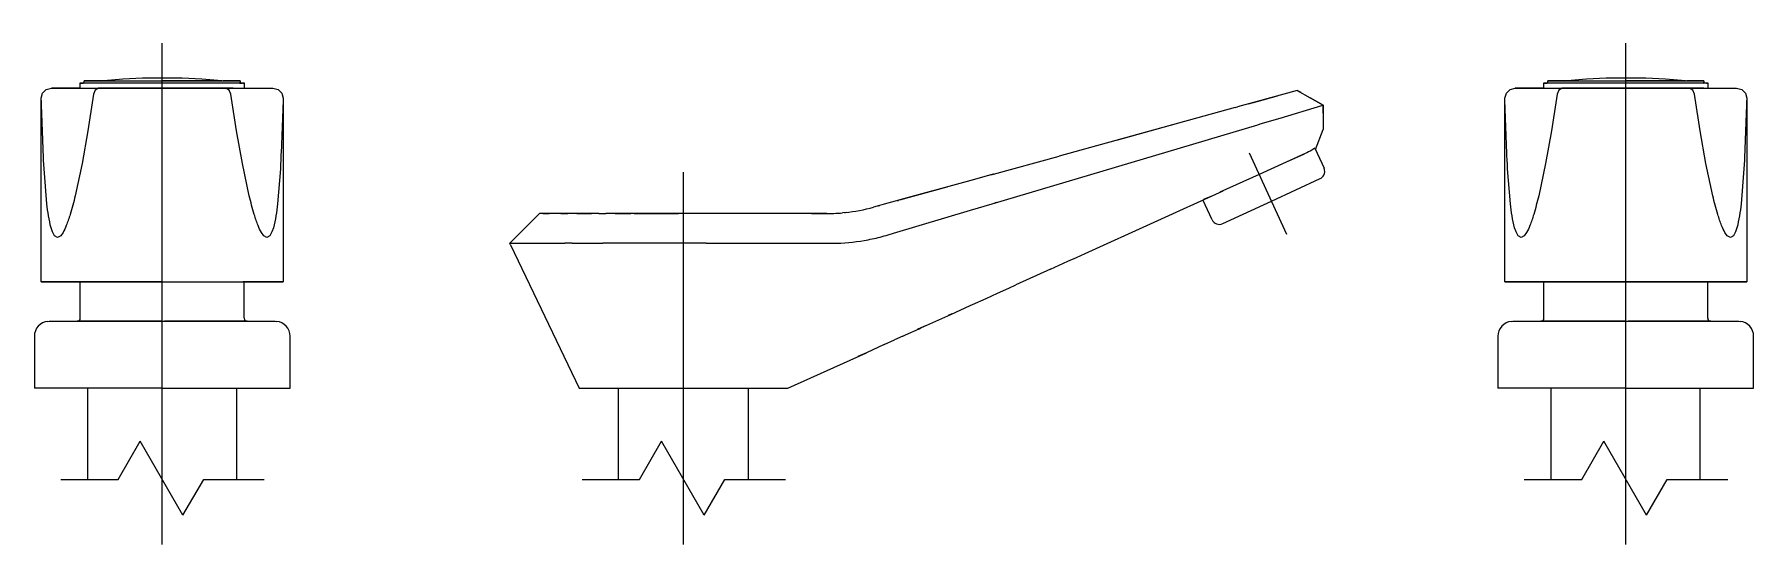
# Model space of a CAD drawing. Extents: x 68.279 to 68.622, y 62.044 to 62.146.
import ezdxf

# ---------------------------------------------------------------- set-up
doc = ezdxf.new("R2010")
doc.units = 0
doc.header["$LTSCALE"] = 0.2
doc.header["$MEASUREMENT"] = 0
doc.linetypes.add('AXES', pattern=[0.54, 0.3, -0.08, 0.08, -0.08])
doc.linetypes.add('CONTINU', pattern=[0])
doc.layers.get('0').update_dxf_attribs({"linetype": 'CONTINUOUS'})
doc.layers.add('DECA_EIXOS', color=5, linetype='AXES')

msp = doc.modelspace()

# ---------------------------------------------------------------- linework, layer by layer
at = {"linetype": 'CONTINU'}
for points in [[(68.30413, 62.13731), (68.30021, 62.13725), (68.29628, 62.13707), (68.29247, 62.13676)], [(68.31603, 62.13676), (68.31207, 62.13706), (68.3081, 62.13725), (68.30413, 62.13731)], [(68.59609, 62.13731), (68.59216, 62.13725), (68.58824, 62.13707), (68.58443, 62.13676)], [(68.60799, 62.13676), (68.60403, 62.13706), (68.60006, 62.13725), (68.59609, 62.13731)], [(68.28001, 62.1333), (68.28028, 62.13429), (68.28101, 62.13501), (68.28208, 62.13528)], [(68.28208, 62.13528), (68.28978, 62.13528)], [(68.28208, 62.13528), (68.28858, 62.13528)], [(68.28773, 62.13528), (68.28208, 62.13528)], [(68.28858, 62.13627), (68.2877, 62.13627)], [(68.2877, 62.13627), (68.28773, 62.13528)], [(68.2877, 62.13627), (68.28845, 62.13627)], [(68.30413, 62.13627), (68.2877, 62.13627)], [(68.28773, 62.13528), (68.30414, 62.13528)], [(68.28858, 62.13627), (68.28858, 62.13676)], [(68.29247, 62.13676), (68.28858, 62.13676)], [(68.28858, 62.13676), (68.30413, 62.13676)], [(68.28858, 62.13528), (68.30414, 62.13528)], [(68.29001, 62.13528), (68.29095, 62.13528)], [(68.29144, 62.13528), (68.29078, 62.13488), (68.29043, 62.1341), (68.29032, 62.13322)], [(68.29182, 62.13528), (68.29144, 62.13528)], [(68.30414, 62.13528), (68.29144, 62.13528)], [(68.30414, 62.13528), (68.29182, 62.13528)], [(68.30413, 62.13676), (68.31969, 62.13676)], [(68.31603, 62.13676), (68.30413, 62.13676)], [(68.32057, 62.13627), (68.30413, 62.13627)], [(68.31683, 62.13528), (68.30414, 62.13528)], [(68.30414, 62.13528), (68.31645, 62.13528)], [(68.30414, 62.13528), (68.31969, 62.13528)], [(68.31969, 62.13676), (68.31628, 62.13676)], [(68.31645, 62.13528), (68.31826, 62.13528)], [(68.31645, 62.13528), (68.31683, 62.13528)], [(68.31795, 62.13322), (68.31784, 62.1341), (68.31749, 62.13488), (68.31683, 62.13528)], [(68.31826, 62.13528), (68.31683, 62.13528)], [(68.31826, 62.13528), (68.31697, 62.13519)], [(68.31826, 62.13528), (68.32619, 62.13528)], [(68.31969, 62.13676), (68.31961, 62.13627)], [(68.32057, 62.13627), (68.31961, 62.13627)], [(68.31961, 62.13627), (68.32006, 62.13627)], [(68.31969, 62.13676), (68.31969, 62.13648)], [(68.31969, 62.13528), (68.32619, 62.13528)], [(68.32022, 62.13627), (68.32036, 62.13627)], [(68.32057, 62.13528), (68.32057, 62.13627)], [(68.32619, 62.13528), (68.32726, 62.13501), (68.32799, 62.13429), (68.32826, 62.1333)], [(68.53056, 62.13485), (68.52257, 62.13265)], [(68.53133, 62.1344), (68.53056, 62.13485)], [(68.53056, 62.13485), (68.5357, 62.13188)], [(68.57197, 62.1333), (68.57233, 62.13429), (68.57305, 62.13501), (68.57404, 62.13528)], [(68.57969, 62.13528), (68.57404, 62.13528)], [(68.57404, 62.13528), (68.58054, 62.13528)], [(68.57404, 62.13528), (68.58174, 62.13528)], [(68.59609, 62.13627), (68.57966, 62.13627)], [(68.57966, 62.13627), (68.58041, 62.13627)], [(68.57966, 62.13627), (68.57969, 62.13528)], [(68.58054, 62.13627), (68.57966, 62.13627)], [(68.57969, 62.13528), (68.59609, 62.13528)], [(68.58054, 62.13676), (68.59609, 62.13676)], [(68.58443, 62.13676), (68.58054, 62.13676)], [(68.58054, 62.13627), (68.58054, 62.13676)], [(68.58054, 62.13528), (68.59609, 62.13528)], [(68.58197, 62.13528), (68.58291, 62.13528)], [(68.5834, 62.13528), (68.58273, 62.13488), (68.58238, 62.1341), (68.58228, 62.13322)], [(68.59609, 62.13528), (68.5834, 62.13528)], [(68.58378, 62.13528), (68.5834, 62.13528)], [(68.59609, 62.13528), (68.58378, 62.13528)], [(68.60799, 62.13676), (68.59609, 62.13676)], [(68.59609, 62.13676), (68.61165, 62.13676)], [(68.61253, 62.13627), (68.59609, 62.13627)], [(68.61165, 62.13528), (68.59609, 62.13528)], [(68.59609, 62.13528), (68.60841, 62.13528)], [(68.60879, 62.13528), (68.59609, 62.13528)], [(68.61165, 62.13676), (68.60824, 62.13676)], [(68.60841, 62.13528), (68.60879, 62.13528)], [(68.60841, 62.13528), (68.61021, 62.13528)], [(68.60991, 62.13322), (68.6098, 62.1341), (68.60945, 62.13488), (68.60879, 62.13528)], [(68.61021, 62.13528), (68.60879, 62.13528)], [(68.61021, 62.13528), (68.60893, 62.13519)], [(68.61021, 62.13528), (68.61815, 62.13528)], [(68.61165, 62.13676), (68.61157, 62.13627)], [(68.61157, 62.13627), (68.61202, 62.13633)], [(68.61253, 62.13627), (68.61157, 62.13627)], [(68.61165, 62.13676), (68.61165, 62.13648)], [(68.61165, 62.13528), (68.61815, 62.13528)], [(68.61218, 62.13627), (68.61232, 62.13627)], [(68.61253, 62.13528), (68.61253, 62.13627)], [(68.61815, 62.13528), (68.61922, 62.13501), (68.61995, 62.13429), (68.62021, 62.1333)], [(68.28001, 62.09665), (68.28001, 62.1333)], [(68.29032, 62.13322), (68.28931, 62.12676), (68.28815, 62.12025), (68.28677, 62.11378)], [(68.3215, 62.11378), (68.32012, 62.12025), (68.31896, 62.12676), (68.31795, 62.13322)], [(68.32826, 62.1333), (68.32826, 62.09665)], [(68.51819, 62.13144), (68.48304, 62.12175)], [(68.51819, 62.13144), (68.51865, 62.13156)], [(68.52257, 62.13265), (68.51865, 62.13156)], [(68.52083, 62.13217), (68.52257, 62.13265)], [(68.52257, 62.13265), (68.52661, 62.13376)], [(68.52716, 62.12933), (68.53548, 62.13181)], [(68.5357, 62.13188), (68.53313, 62.13336)], [(68.53548, 62.13181), (68.5357, 62.13188)], [(68.5357, 62.13029), (68.5357, 62.13188)], [(68.5357, 62.13188), (68.5357, 62.12704)], [(68.57197, 62.09665), (68.57197, 62.1333)], [(68.58228, 62.13322), (68.58127, 62.12676), (68.58011, 62.12025), (68.57872, 62.11378)], [(68.61346, 62.11378), (68.61208, 62.12025), (68.61092, 62.12676), (68.60991, 62.13322)], [(68.62021, 62.1333), (68.62021, 62.09665)], [(68.48449, 62.11662), (68.52266, 62.12799)], [(68.49475, 62.12498), (68.50647, 62.12821)], [(68.52266, 62.12799), (68.52315, 62.12814)], [(68.52315, 62.12814), (68.52716, 62.12933)], [(68.53421, 62.12302), (68.5357, 62.12704)], [(68.46995, 62.11814), (68.48304, 62.12175)], [(68.53214, 62.12224), (68.52295, 62.11807)], [(68.52761, 62.12018), (68.52367, 62.11839)], [(68.53195, 62.12215), (68.52761, 62.12018)], [(68.53405, 62.12335), (68.53349, 62.12293)], [(68.53405, 62.12335), (68.5359, 62.11935)], [(68.46542, 62.11689), (68.4513, 62.113)], [(68.46944, 62.118), (68.46542, 62.11689)], [(68.46995, 62.11814), (68.46944, 62.118)], [(68.46944, 62.118), (68.46964, 62.11805)], [(68.46978, 62.11809), (68.46995, 62.11814)], [(68.46995, 62.11814), (68.47009, 62.11818)], [(68.52295, 62.11807), (68.51512, 62.11452)], [(68.52541, 62.11275), (68.53513, 62.11724)], [(68.4513, 62.113), (68.46072, 62.11559)], [(68.46973, 62.11222), (68.48449, 62.11662)], [(68.48823, 62.10232), (68.51577, 62.11481)], [(68.51329, 62.11368), (68.51188, 62.11305)], [(68.37345, 62.10434), (68.3794, 62.11028)], [(68.38135, 62.11028), (68.3794, 62.11028)], [(68.38008, 62.11028), (68.38135, 62.11028)], [(68.38685, 62.11028), (68.38135, 62.11028)], [(68.38368, 62.11028), (68.38503, 62.11028)], [(68.38685, 62.11028), (68.38977, 62.11028)], [(68.39124, 62.11028), (68.38685, 62.11028)], [(68.39124, 62.11028), (68.39263, 62.11028)], [(68.39827, 62.11028), (68.39263, 62.11028)], [(68.39451, 62.11028), (68.39763, 62.11028)], [(68.39827, 62.11028), (68.4071, 62.11028)], [(68.41311, 62.11028), (68.39827, 62.11028)], [(68.43673, 62.11028), (68.41311, 62.11028)], [(68.43364, 62.11028), (68.43673, 62.11028)], [(68.44057, 62.11049), (68.43987, 62.11042)], [(68.44021, 62.11046), (68.44041, 62.11048)], [(68.44886, 62.11232), (68.44602, 62.11154)], [(68.44697, 62.1118), (68.44726, 62.11188)], [(68.45037, 62.11274), (68.44886, 62.11232)], [(68.44999, 62.10635), (68.46536, 62.11092)], [(68.4513, 62.113), (68.45037, 62.11274)], [(68.45076, 62.11285), (68.45099, 62.11291)], [(68.46536, 62.11092), (68.46973, 62.11222)], [(68.46973, 62.11222), (68.47028, 62.11239)], [(68.4705, 62.11245), (68.47028, 62.11239)], [(68.51358, 62.10903), (68.51175, 62.11299)], [(68.51568, 62.10826), (68.52541, 62.11275)], [(68.37345, 62.10434), (68.37841, 62.10929)], [(68.3736, 62.10403), (68.37345, 62.10434)], [(68.37369, 62.10434), (68.37345, 62.10434)], [(68.37345, 62.10434), (68.37388, 62.10434)], [(68.3736, 62.10403), (68.38732, 62.07542)], [(68.37388, 62.10434), (68.3755, 62.10434)], [(68.3755, 62.10434), (68.38024, 62.10434)], [(68.38024, 62.10434), (68.38445, 62.10434)], [(68.38592, 62.10434), (68.38445, 62.10434)], [(68.38592, 62.10434), (68.39201, 62.10434)], [(68.40812, 62.10434), (68.39201, 62.10434)], [(68.41262, 62.10434), (68.40812, 62.10434)], [(68.41262, 62.10434), (68.43405, 62.10434)], [(68.43405, 62.10434), (68.43541, 62.10434)], [(68.43541, 62.10434), (68.4373, 62.10434)], [(68.4373, 62.10434), (68.43813, 62.10435)], [(68.44898, 62.10604), (68.44999, 62.10635)], [(68.48136, 62.0992), (68.48477, 62.10075)], [(68.48477, 62.10075), (68.4865, 62.10153)], [(68.4865, 62.10153), (68.48823, 62.10232)], [(68.28383, 62.09665), (68.28001, 62.09665)], [(68.28001, 62.09665), (68.30413, 62.09665)], [(68.28756, 62.09665), (68.28001, 62.09665)], [(68.30413, 62.09665), (68.28383, 62.09665)], [(68.2878, 62.08938), (68.2878, 62.09665)], [(68.30413, 62.09665), (68.32444, 62.09665)], [(68.30413, 62.09665), (68.32826, 62.09665)], [(68.32826, 62.09665), (68.32027, 62.09665)], [(68.32047, 62.08938), (68.32047, 62.09665)], [(68.32826, 62.09665), (68.32444, 62.09665)], [(68.48136, 62.0992), (68.47442, 62.09605)], [(68.57952, 62.09665), (68.57197, 62.09665)], [(68.57197, 62.09665), (68.59609, 62.09665)], [(68.57579, 62.09665), (68.57197, 62.09665)], [(68.59609, 62.09665), (68.57579, 62.09665)], [(68.57976, 62.08938), (68.57976, 62.09665)], [(68.59609, 62.09665), (68.62021, 62.09665)], [(68.6164, 62.09665), (68.59609, 62.09665)], [(68.62021, 62.09665), (68.61223, 62.09665)], [(68.61243, 62.08938), (68.61243, 62.09665)], [(68.62021, 62.09665), (68.6164, 62.09665)], [(68.46576, 62.09213), (68.46848, 62.09336)], [(68.46848, 62.09336), (68.47073, 62.09438)], [(68.47073, 62.09438), (68.47302, 62.09542)], [(68.47302, 62.09542), (68.47442, 62.09605)], [(68.45547, 62.08746), (68.46145, 62.09017)], [(68.46165, 62.09026), (68.46092, 62.08993)], [(68.46145, 62.09017), (68.46531, 62.09192)], [(68.46531, 62.09192), (68.46576, 62.09213)], [(68.27863, 62.08582), (68.27863, 62.07542)], [(68.28131, 62.08877), (68.30414, 62.08879)], [(68.28161, 62.08879), (68.30414, 62.08879)], [(68.30414, 62.08879), (68.2872, 62.08879)], [(68.2872, 62.08879), (68.30368, 62.08879)], [(68.30414, 62.08879), (68.32666, 62.08879)], [(68.30414, 62.08879), (68.32696, 62.08877)], [(68.32107, 62.08879), (68.30461, 62.08879)], [(68.32964, 62.07542), (68.32964, 62.08582)], [(68.45189, 62.08583), (68.45021, 62.08507)], [(68.45189, 62.08583), (68.45242, 62.08607)], [(68.45207, 62.08591), (68.45189, 62.08583)], [(68.45242, 62.08607), (68.45511, 62.08729)], [(68.45547, 62.08746), (68.45475, 62.08713)], [(68.45511, 62.08729), (68.45547, 62.08746)], [(68.4564, 62.08788), (68.45547, 62.08746)], [(68.57059, 62.08582), (68.57059, 62.07542)], [(68.57326, 62.08877), (68.59609, 62.08879)], [(68.57357, 62.08879), (68.59609, 62.08879)], [(68.59609, 62.08879), (68.57916, 62.08879)], [(68.57916, 62.08879), (68.59563, 62.08879)], [(68.59609, 62.08879), (68.61862, 62.08879)], [(68.59609, 62.08879), (68.61892, 62.08877)], [(68.61303, 62.08879), (68.59657, 62.08879)], [(68.62159, 62.07542), (68.62159, 62.08582)], [(68.42892, 62.07542), (68.44461, 62.08253)], [(68.44461, 62.08253), (68.4429, 62.08176)], [(68.44816, 62.08414), (68.44461, 62.08253)], [(68.44816, 62.08414), (68.45021, 62.08507)], [(68.30414, 62.07542), (68.27863, 62.07542)], [(68.28928, 62.05726), (68.28928, 62.07542)], [(68.30414, 62.07542), (68.32964, 62.07542)], [(68.31899, 62.05726), (68.31899, 62.07542)], [(68.38732, 62.07542), (68.42892, 62.07542)], [(68.39517, 62.05726), (68.39517, 62.07542)], [(68.42107, 62.05726), (68.42107, 62.07542)], [(68.59609, 62.07542), (68.57059, 62.07542)], [(68.58124, 62.05726), (68.58124, 62.07542)], [(68.59609, 62.07542), (68.62159, 62.07542)], [(68.61095, 62.05726), (68.61095, 62.07542)]]:
    msp.add_lwpolyline(points, dxfattribs=at)
for points in [[(68.28112, 62.11221), (68.28056, 62.11918, -0.003394), (68.28001, 62.1333)], [(68.32826, 62.1333, -0.003395), (68.32771, 62.11918), (68.32715, 62.11222)], [(68.57308, 62.11221), (68.57251, 62.11918, -0.003394), (68.57197, 62.1333)], [(68.62021, 62.1333, -0.003393), (68.61967, 62.11918), (68.6191, 62.11222)], [(68.53349, 62.12293, -0.036304), (68.53214, 62.12224)], [(68.53513, 62.11724, 0.158385), (68.53585, 62.11791)], [(68.53585, 62.11791, 0.240772), (68.5359, 62.11935)], [(68.28677, 62.11378, -0.015258), (68.28576, 62.11008, -0.021487), (68.285, 62.10788, -0.034683), (68.28435, 62.1065), (68.28388, 62.10584), (68.28325, 62.10549)], [(68.32502, 62.10549), (68.32439, 62.10584), (68.32392, 62.1065, -0.034684), (68.32327, 62.10788, -0.021487), (68.32251, 62.11008, -0.015255), (68.3215, 62.11378)], [(68.57872, 62.11378, -0.015258), (68.57772, 62.11008, -0.021487), (68.57696, 62.10788, -0.034683), (68.57631, 62.1065), (68.57584, 62.10584), (68.5752, 62.10549)], [(68.61698, 62.10549), (68.61635, 62.10584), (68.61588, 62.1065, -0.034684), (68.61522, 62.10788, -0.021487), (68.61446, 62.11008, -0.015255), (68.61346, 62.11378)], [(68.28325, 62.10549), (68.28265, 62.10586), (68.28224, 62.10662), (68.28196, 62.10746, -0.037399), (68.28112, 62.11221)], [(68.32715, 62.11222, -0.037408), (68.32631, 62.10746), (68.32603, 62.10662), (68.32562, 62.10586), (68.32502, 62.10549)], [(68.43673, 62.11028, 0.00975), (68.43809, 62.11031)], [(68.43809, 62.11031, 0.012761), (68.43987, 62.11042)], [(68.44041, 62.11048, 0.040823), (68.44602, 62.11154)], [(68.5752, 62.10549), (68.57461, 62.10586), (68.5742, 62.10662), (68.57392, 62.10746, -0.037399), (68.57308, 62.11221)], [(68.6191, 62.11222, -0.037412), (68.61827, 62.10746), (68.61799, 62.10662), (68.61758, 62.10586), (68.61698, 62.10549)], [(68.51358, 62.10903, 0.414212), (68.51568, 62.10826)], [(68.43797, 62.10434, 0.03819), (68.44418, 62.10492)], [(68.44418, 62.10492, 0.020363), (68.44733, 62.10559)], [(68.44733, 62.10559, 0.010569), (68.44898, 62.10604)], [(68.2872, 62.08879, 0.414673), (68.2878, 62.08938)], [(68.32047, 62.08938, 0.414674), (68.32107, 62.08879)], [(68.57916, 62.08879, 0.414673), (68.57976, 62.08938)], [(68.61243, 62.08938, 0.414673), (68.61303, 62.08879)], [(68.28131, 62.08877, 0.385355), (68.27863, 62.08582)], [(68.32964, 62.08582, 0.385355), (68.32696, 62.08877)], [(68.57326, 62.08877, 0.385355), (68.57059, 62.08582)], [(68.62159, 62.08582, 0.385355), (68.61892, 62.08877)]]:
    msp.add_lwpolyline(points, format="xyb", dxfattribs=at)
at = {"layer": 'DECA_EIXOS'}
for points in [[(68.30413, 62.04425), (68.30413, 62.14601)], [(68.59609, 62.04425), (68.59609, 62.14601)], [(68.52095, 62.1224), (68.52844, 62.10619)], [(68.40812, 62.04425), (68.40812, 62.11855)], [(68.29536, 62.05726), (68.29975, 62.06486)], [(68.30827, 62.05009), (68.29975, 62.06486)], [(68.39934, 62.05726), (68.40373, 62.06486)], [(68.41226, 62.05009), (68.40373, 62.06486)], [(68.58731, 62.05726), (68.5917, 62.06486)], [(68.60023, 62.05009), (68.5917, 62.06486)], [(68.2839, 62.05726), (68.29536, 62.05726)], [(68.30827, 62.05009), (68.31241, 62.05726)], [(68.31241, 62.05726), (68.32449, 62.05726)], [(68.38788, 62.05726), (68.39934, 62.05726)], [(68.41226, 62.05009), (68.4164, 62.05726)], [(68.4164, 62.05726), (68.42847, 62.05726)], [(68.57585, 62.05726), (68.58731, 62.05726)], [(68.60023, 62.05009), (68.60437, 62.05726)], [(68.60437, 62.05726), (68.61645, 62.05726)]]:
    msp.add_lwpolyline(points, dxfattribs=at)

doc.saveas('drawing.dxf')
